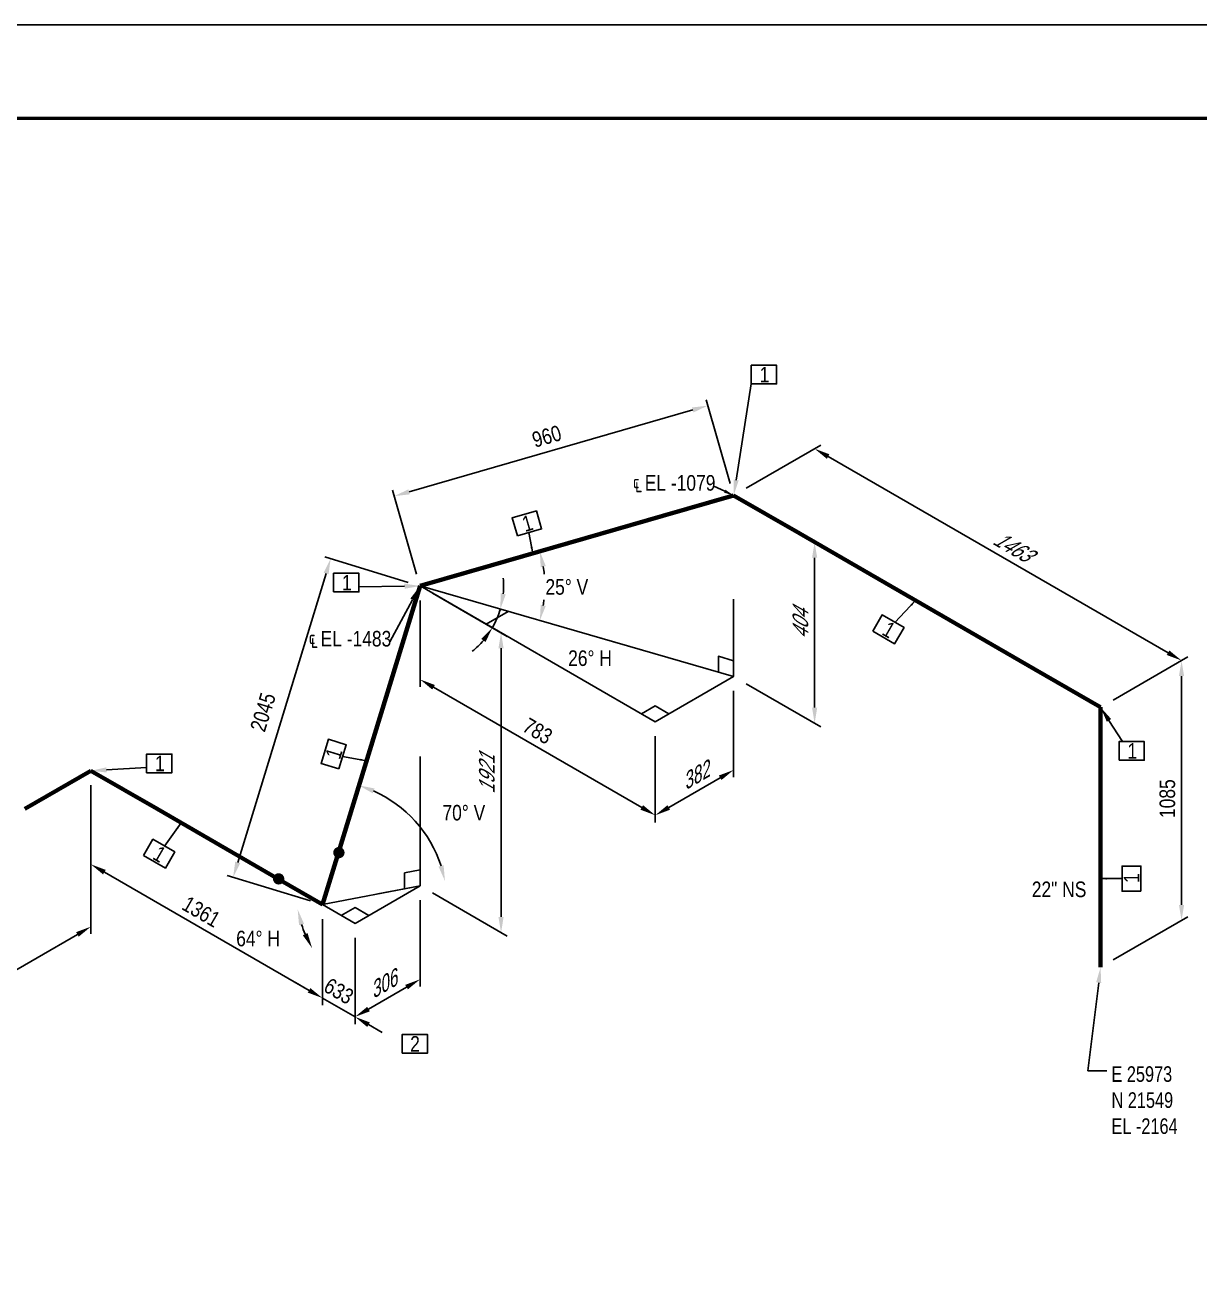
# Model space of a CAD drawing. Header units: millimetres. Extents: x 0 to 594, y 0 to 420.
# Drawn here: x 207.5 to 395.9, y 221.1 to 420 of the extents above; entities that cross this region are included whole.
import ezdxf
from ezdxf import colors
from ezdxf.entities.mleader import LeaderData, LeaderLine
from ezdxf.enums import TextEntityAlignment as Align
from ezdxf.math import Vec2, Vec3

# ---------------------------------------------------------------- set-up
doc = ezdxf.new("R2010")
doc.units = ezdxf.units.MM
doc.header["$LTSCALE"] = 0.25
for name, color, linetype in [('기울이기 상자', 7, 'Continuous'), ('용접', 1, 'Continuous'), ('주석', 7, 'Continuous'), ('치수', 1, 'Continuous')]:
    doc.layers.add(name, color=color, linetype=linetype)
doc.layers.add('파이프', color=3, linetype='Continuous', lineweight=70)
doc.styles.add('AdskIsoAnnotation', font='arial.ttf', dxfattribs={"width": 0.8, "height": 1})
doc.styles.add('AdskIsoMetric', font='arial.ttf', dxfattribs={"width": 0.8, "height": 2.5})
doc.styles.add('AdskIsoMetric-30', font='arial.ttf', dxfattribs={"width": 0.8, "height": 2.5})
doc.styles.add('AdskIsoMetric30', font='arial.ttf', dxfattribs={"width": 0.8, "oblique": 30, "height": 2.5})
doc.styles.add('MtXpl_', font='')
doc.styles.get("Standard").update_dxf_attribs({"font": 'arial.ttf'})
doc.styles.get('MtXpl_').set_extended_font_data('Gulim')
doc.dimstyles.new('AdskIsoMetric', dxfattribs={"dimtxt": 2.5, "dimasz": 2.5, "dimexe": 1, "dimexo": 2, "dimgap": 0.8, "dimtad": 1, "dimdec": 0, "dimrnd": 1, "dimzin": 0, "dimdsep": 46, "dimtxsty": 'AdskIsoMetric', "dimcen": 0, "dimclrt": 7, "dimadec": 0, "dimazin": 0, "dimtfac": 1, "dimtdec": 0, "dimtmove": 1, "dimatfit": 3, "dimfxl": 0, "dimfrac": 2, "dimtolj": 1, "dimtzin": 0, "dimarcsym": 0})

# ---------------------------------------------------------------- blocks, each defined once
blk = doc.blocks.new('*D17')
at = {"layer": 'Defpoints', "color": 0}
for p in [(290.08, 335.51), (290.78, 331.83), (270.87, 329.96), (290.08, 324.41)]:
    blk.add_point(p, dxfattribs=at)
at = {"layer": '치수', "color": 0, "lineweight": -2}
for start, end in [(5.4723, 8.9355), (351.0645, 353.5533)]:
    blk.add_arc((270.87, 329.96), 20, start, end, dxfattribs=at)
at = {"layer": '치수', "color": 0}
for points in [[(290.22, 332.97), (291.03, 333.16), (290.08, 335.51)], [(291.03, 326.76), (290.22, 326.94), (290.08, 324.41)]]:
    blk.add_solid(points, dxfattribs=at)
at = {"layer": '치수', "color": 7, "insert": (294.41, 329.79), "char_height": 2.5, "attachment_point": 5, "style": 'AdskIsoMetric'}
blk.add_mtext('\\A1;25° V', dxfattribs=at)
blk = doc.blocks.new('*D18')
at = {"layer": 'Defpoints', "color": 0}
for p in [(270.87, 329.96), (282.98, 324.22), (290.08, 324.41), (288.19, 319.96)]:
    blk.add_point(p, dxfattribs=at)
at = {"layer": '치수', "color": 0, "lineweight": -2}
for start, end in [(354.603, 5.308), (330, 343.8979), (308.5898, 319.2949)]:
    blk.add_arc((270.87, 329.96), 13.4, start, end, dxfattribs=at)
at = {"layer": '치수', "color": 0}
for points in [[(284.62, 328.62), (283.8, 328.78), (283.74, 326.24)], [(280.69, 321.46), (281.37, 320.98), (282.47, 323.26)]]:
    blk.add_solid(points, dxfattribs=at)
at = {"layer": '치수', "color": 7, "insert": (298.13, 318.36), "char_height": 2.5, "attachment_point": 5, "style": 'AdskIsoMetric'}
blk.add_mtext('\\A1;26° H', dxfattribs=at)
blk = doc.blocks.new('*D19')
at = {"layer": 'Defpoints', "color": 0}
for p in [(261.07, 297.96), (267.45, 294.66), (274.86, 282.62), (255.22, 278.83)]:
    blk.add_point(p, dxfattribs=at)
at = {"layer": '치수', "color": 0, "lineweight": -2}
blk.add_arc((255.22, 278.83), 20, 18.0904, 65.8185, dxfattribs=at)
at = {"layer": '치수', "color": 0}
for points in [[(263.27, 296.69), (263.56, 297.47), (261.07, 297.96)], [(274.64, 285.15), (273.83, 284.94), (274.86, 282.62)]]:
    blk.add_solid(points, dxfattribs=at)
at = {"layer": '치수', "color": 7, "insert": (277.89, 293.57), "char_height": 2.5, "attachment_point": 5, "style": 'AdskIsoMetric'}
blk.add_mtext('\\A1;70° V', dxfattribs=at)
blk = doc.blocks.new('*D20')
at = {"layer": 'Defpoints', "color": 0}
for p in [(270.87, 281.85), (251.23, 278.06), (252.55, 273.83), (253.55, 271.85)]:
    blk.add_point(p, dxfattribs=at)
at = {"layer": '치수', "color": 0, "lineweight": -2}
blk.add_arc((270.87, 281.85), 20, 198.0904, 202.8334, dxfattribs=at)
at = {"layer": '치수', "color": 0}
for points in [[(251.45, 275.54), (252.26, 275.75), (251.23, 278.06)], [(252.81, 274.28), (252.06, 273.91), (253.55, 271.85)]]:
    blk.add_solid(points, dxfattribs=at)
at = {"layer": '치수', "color": 7, "insert": (244.88, 273.38), "char_height": 2.5, "attachment_point": 5, "style": 'AdskIsoMetric'}
blk.add_mtext('\\A1;64° H', dxfattribs=at)
blk = doc.blocks.new('*D27')
at = {"layer": 'Defpoints', "color": 0}
for p in [(218.06, 300.3), (141.66, 256.2), (141.65, 231.2)]:
    blk.add_point(p, dxfattribs=at)
at = {"layer": '치수', "color": 0, "lineweight": -2}
for p, q in [((218.06, 297.99), (218.05, 274.15)), ((215.89, 274.05), (143.82, 232.45)), ((141.66, 253.89), (141.65, 230.04))]:
    blk.add_line(p, q, dxfattribs=at)
at = {"layer": '치수', "color": 0}
for points in [[(215.68, 274.41), (216.1, 273.69), (218.05, 275.3)], [(143.61, 232.81), (144.03, 232.08), (141.65, 231.2)]]:
    blk.add_solid(points, dxfattribs=at)
at = {"layer": '치수', "color": 7, "insert": (180.29, 256.12), "char_height": 2.5, "attachment_point": 5, "rotation": 30, "style": 'AdskIsoMetric30'}
blk.add_mtext('\\A1;7940', dxfattribs=at)
blk = doc.blocks.new('*D28')
at = {"layer": 'Defpoints', "color": 0}
for p in [(218.06, 300.3), (218.05, 285.3), (255.22, 278.83)]:
    blk.add_point(p, dxfattribs=at)
at = {"layer": '치수', "color": 0, "lineweight": -2}
for p, q in [((218.06, 297.99), (218.05, 284.15)), ((253.05, 265.08), (220.22, 284.05)), ((255.22, 276.52), (255.22, 262.68))]:
    blk.add_line(p, q, dxfattribs=at)
at = {"layer": '치수', "color": 0}
for points in [[(220.43, 284.41), (220.01, 283.69), (218.05, 285.3)], [(253.26, 265.44), (252.85, 264.72), (255.22, 263.83)]]:
    blk.add_solid(points, dxfattribs=at)
at = {"layer": '치수', "color": 7, "insert": (235.76, 277.69), "char_height": 2.5, "attachment_point": 5, "rotation": 329.9827, "style": 'AdskIsoMetric-30'}
blk.add_mtext('\\A1;1361', dxfattribs=at)
blk = doc.blocks.new('*D29')
at = {"layer": 'Defpoints', "color": 0}
for p in [(270.87, 329.96), (240.88, 283.22), (255.22, 278.83)]:
    blk.add_point(p, dxfattribs=at)
at = {"layer": '치수', "color": 0, "lineweight": -2}
for p, q in [((268.96, 330.54), (255.57, 334.64)), ((255.79, 331.96), (241.61, 285.61)), ((253.31, 279.42), (239.92, 283.51))]:
    blk.add_line(p, q, dxfattribs=at)
at = {"layer": '치수', "color": 0}
for points in [[(255.39, 332.08), (256.19, 331.84), (256.52, 334.35)], [(241.21, 285.73), (242.01, 285.49), (240.88, 283.22)]]:
    blk.add_solid(points, dxfattribs=at)
at = {"layer": '치수', "color": 7, "insert": (245.67, 309.71), "char_height": 2.5, "attachment_point": 5, "rotation": 72.9851, "style": 'AdskIsoMetric'}
blk.add_mtext('\\A1;2045', dxfattribs=at)
blk = doc.blocks.new('*D30')
at = {"layer": 'Defpoints', "color": 0}
for p in [(266.71, 344.37), (321.17, 344.48), (270.87, 329.96)]:
    blk.add_point(p, dxfattribs=at)
at = {"layer": '치수', "color": 0, "lineweight": -2}
for p, q in [((314.61, 358.2), (269.11, 345.06)), ((320.62, 346.4), (316.74, 359.85)), ((270.31, 331.88), (266.43, 345.33))]:
    blk.add_line(p, q, dxfattribs=at)
at = {"layer": '치수', "color": 0}
for points in [[(314.5, 358.6), (314.73, 357.8), (317.01, 358.89)], [(268.99, 345.46), (269.22, 344.66), (266.71, 344.37)]]:
    blk.add_solid(points, dxfattribs=at)
at = {"layer": '치수', "color": 7, "insert": (291.19, 353.96), "char_height": 2.5, "attachment_point": 5, "rotation": 16.1021, "style": 'AdskIsoMetric'}
blk.add_mtext('\\A1;960', dxfattribs=at)
blk = doc.blocks.new('*D31')
at = {"layer": 'Defpoints', "color": 0}
for p in [(334.16, 351.98), (321.17, 344.48), (380.04, 310.5)]:
    blk.add_point(p, dxfattribs=at)
at = {"layer": '치수', "color": 0, "lineweight": -2}
for p, q in [((323.17, 345.64), (335.16, 352.56)), ((390.86, 319.25), (336.33, 350.73)), ((382.04, 311.65), (394.03, 318.57))]:
    blk.add_line(p, q, dxfattribs=at)
at = {"layer": '치수', "color": 0}
for points in [[(336.54, 351.09), (336.12, 350.37), (334.16, 351.98)], [(391.07, 319.61), (390.65, 318.89), (393.03, 318)]]:
    blk.add_solid(points, dxfattribs=at)
at = {"layer": '치수', "color": 7, "insert": (365.86, 336.3), "char_height": 2.5, "attachment_point": 5, "rotation": 330, "style": 'AdskIsoMetric30'}
blk.add_mtext('\\A1;1463', dxfattribs=at)
blk = doc.blocks.new('*D32')
at = {"layer": 'Defpoints', "color": 0}
for p in [(393.03, 318), (380.04, 310.5), (380.04, 268.79)]:
    blk.add_point(p, dxfattribs=at)
at = {"layer": '치수', "color": 0, "lineweight": -2}
for p, q in [((382.04, 311.65), (394.03, 318.57)), ((393.03, 278.79), (393.03, 315.5)), ((382.04, 269.95), (394.03, 276.87))]:
    blk.add_line(p, q, dxfattribs=at)
at = {"layer": '치수', "color": 0}
for points in [[(392.61, 315.5), (393.44, 315.5), (393.03, 318)], [(392.61, 278.79), (393.44, 278.79), (393.03, 276.29)]]:
    blk.add_solid(points, dxfattribs=at)
at = {"layer": '치수', "color": 7, "insert": (390.76, 295.84), "char_height": 2.5, "attachment_point": 5, "rotation": 90, "style": 'AdskIsoMetric-30'}
blk.add_mtext('\\A1;1085', dxfattribs=at)
blk = doc.blocks.new('*D33')
at = {"layer": 'Defpoints', "color": 0}
for p in [(270.87, 329.96), (308.6, 308.17), (308.6, 293.17)]:
    blk.add_point(p, dxfattribs=at)
at = {"layer": '치수', "color": 0, "lineweight": -2}
for p, q in [((270.87, 327.65), (270.87, 313.8)), ((273.03, 313.71), (306.43, 294.42)), ((308.6, 305.87), (308.6, 292.02))]:
    blk.add_line(p, q, dxfattribs=at)
at = {"layer": '치수', "color": 0}
for points in [[(273.24, 314.07), (272.82, 313.35), (270.87, 314.96)], [(306.64, 294.79), (306.22, 294.06), (308.6, 293.17)]]:
    blk.add_solid(points, dxfattribs=at)
at = {"layer": '치수', "color": 7, "insert": (289.73, 306.68), "char_height": 2.5, "attachment_point": 5, "rotation": 330, "style": 'AdskIsoMetric-30'}
blk.add_mtext('\\A1;783', dxfattribs=at)
blk = doc.blocks.new('*D34')
at = {"layer": 'Defpoints', "color": 0}
for p in [(321.17, 315.44), (308.6, 308.17), (321.17, 300.44)]:
    blk.add_point(p, dxfattribs=at)
at = {"layer": '치수', "color": 0, "lineweight": -2}
for p, q in [((321.17, 313.13), (321.17, 299.28)), ((308.6, 305.87), (308.6, 292.02)), ((310.76, 294.42), (319.01, 299.19))]:
    blk.add_line(p, q, dxfattribs=at)
at = {"layer": '치수', "color": 0}
for points in [[(318.8, 299.55), (319.22, 298.83), (321.17, 300.44)], [(310.55, 294.79), (310.97, 294.06), (308.6, 293.17)]]:
    blk.add_solid(points, dxfattribs=at)
at = {"layer": '치수', "color": 7, "insert": (314.89, 299.42), "char_height": 2.5, "attachment_point": 5, "rotation": 30, "style": 'AdskIsoMetric30'}
blk.add_mtext('\\A1;382', dxfattribs=at)
blk = doc.blocks.new('*D35')
at = {"layer": 'Defpoints', "color": 0}
for p in [(321.17, 344.48), (321.17, 315.44), (334.16, 307.94)]:
    blk.add_point(p, dxfattribs=at)
at = {"layer": '치수', "color": 0, "lineweight": -2}
for p, q in [((334.16, 334.48), (334.16, 310.44)), ((323.17, 314.28), (335.16, 307.36))]:
    blk.add_line(p, q, dxfattribs=at)
at = {"layer": '치수', "color": 0}
for points in [[(333.75, 334.48), (334.58, 334.48), (334.16, 336.98)], [(333.75, 310.44), (334.58, 310.44), (334.16, 307.94)]]:
    blk.add_solid(points, dxfattribs=at)
at = {"layer": '치수', "color": 7, "insert": (331.9, 323.77), "char_height": 2.5, "attachment_point": 5, "rotation": 90, "style": 'AdskIsoMetric30'}
blk.add_mtext('\\A1;404', dxfattribs=at)
blk = doc.blocks.new('*D36')
at = {"layer": 'Defpoints', "color": 0}
for p in [(270.87, 281.85), (260.43, 275.83), (260.43, 260.83)]:
    blk.add_point(p, dxfattribs=at)
at = {"layer": '치수', "color": 0, "lineweight": -2}
for p, q in [((270.87, 279.54), (270.87, 265.7)), ((260.43, 273.52), (260.43, 259.67)), ((268.7, 265.6), (262.59, 262.08))]:
    blk.add_line(p, q, dxfattribs=at)
at = {"layer": '치수', "color": 0}
for points in [[(268.49, 265.96), (268.91, 265.24), (270.87, 266.85)], [(262.39, 262.44), (262.8, 261.71), (260.43, 260.83)]]:
    blk.add_solid(points, dxfattribs=at)
at = {"layer": '치수', "color": 7, "insert": (264.77, 265.95), "char_height": 2.5, "attachment_point": 5, "rotation": 30, "style": 'AdskIsoMetric30'}
blk.add_mtext('\\A1;306', dxfattribs=at)
blk = doc.blocks.new('*D37')
at = {"layer": 'Defpoints', "color": 0}
for p in [(255.22, 278.83), (260.43, 275.83), (255.22, 263.83)]:
    blk.add_point(p, dxfattribs=at)
at = {"layer": '치수', "color": 0, "lineweight": -2}
for p, q in [((255.22, 276.52), (255.22, 262.68)), ((260.43, 273.52), (260.43, 259.67)), ((253.06, 265.08), (250.89, 266.33)), ((260.43, 260.83), (255.22, 263.83)), ((262.59, 259.58), (264.76, 258.33))]:
    blk.add_line(p, q, dxfattribs=at)
at = {"layer": '치수', "color": 0}
for points in [[(253.27, 265.44), (252.85, 264.72), (255.22, 263.83)], [(262.8, 259.94), (262.39, 259.21), (260.43, 260.83)]]:
    blk.add_solid(points, dxfattribs=at)
at = {"layer": '치수', "color": 7, "insert": (257.83, 264.95), "char_height": 2.5, "attachment_point": 5, "rotation": 330, "style": 'AdskIsoMetric-30'}
blk.add_mtext('\\A1;633', dxfattribs=at)
blk = doc.blocks.new('*D38')
at = {"layer": 'Defpoints', "color": 0}
for p in [(270.87, 329.96), (270.87, 281.85), (283.86, 274.35)]:
    blk.add_point(p, dxfattribs=at)
at = {"layer": '치수', "color": 0, "lineweight": -2}
for p, q in [((272.87, 328.8), (284.86, 321.88)), ((283.86, 319.96), (283.86, 276.85)), ((272.87, 280.7), (284.86, 273.77))]:
    blk.add_line(p, q, dxfattribs=at)
at = {"layer": '치수', "color": 0}
for points in [[(283.44, 319.96), (284.27, 319.96), (283.86, 322.46)], [(283.44, 276.85), (284.27, 276.85), (283.86, 274.35)]]:
    blk.add_solid(points, dxfattribs=at)
at = {"layer": '치수', "color": 7, "insert": (281.59, 299.71), "char_height": 2.5, "attachment_point": 5, "rotation": 90, "style": 'AdskIsoMetric30'}
blk.add_mtext('\\A1;1921', dxfattribs=at)
blk = doc.blocks.new('절곡부-4-Iso2DSkew90')
at = {"color": 0, "linetype": 'ByBlock', "lineweight": -2, "extrusion": (0, 0.816497, 0.57735)}
for p, q in [((0, 0), (-10.61, -6.12)), ((0, 0), (0, 0)), ((10.61, -6.12), (0, 0))]:
    blk.add_line(p, q, dxfattribs=at)
blk = doc.blocks.new('엘보우-1-Iso3DSkew164')
at = {"color": 0, "linetype": 'ByBlock', "lineweight": -2, "extrusion": (0.685711, 0.196485, -0.700852)}
for p, q in [((2.57, 8.36), (0, 0)), ((0, 0), (-7.07, 4.08)), ((0, 0), (0, 0))]:
    blk.add_line(p, q, dxfattribs=at)
blk = doc.blocks.new('절곡부-1-Iso2DSkew0')
at = {"color": 0, "linetype": 'ByBlock', "lineweight": -2, "extrusion": (-0.707107, -0.408248, 0.57735)}
for p, q in [((0, 0), (-10.61, 6.12)), ((0, 0), (0, 0)), ((0, -12.25), (0, 0))]:
    blk.add_line(p, q, dxfattribs=at)
blk = doc.blocks.new('절곡부-5-Iso2DSkew90')
at = {"color": 0, "linetype": 'ByBlock', "lineweight": -2, "extrusion": (-0.632455, 2.15842e-07, 0.774597)}
for p, q in [((0, 0), (-11.34, -3.27)), ((0, 0), (0, 0)), ((10.61, -6.12), (0, 0))]:
    blk.add_line(p, q, dxfattribs=at)
blk = doc.blocks.new('절곡부-1-Iso3DSkew122')
at = {"color": 0, "linetype": 'ByBlock', "lineweight": -2, "extrusion": (-0.556286, -0.282936, 0.781341)}
for p, q in [((11.34, 3.27), (0, 0)), ((0, 0), (-3.85, -12.54)), ((0, 0), (0, 0))]:
    blk.add_line(p, q, dxfattribs=at)
blk = doc.blocks.new('Buttweld')
at = {"lineweight": -2}
blk.add_hatch(color=0, dxfattribs=at).paths.add_polyline_path([(0.044, -0.0026), (0.0433, 0.0053), (0.0413, 0.0129), (0.0379, 0.02), (0.0334, 0.0265), (0.0278, 0.0321), (0.0214, 0.0366), (0.0142, 0.0399), (0.0066, 0.042), (-0.0013, 0.0427), (-0.0091, 0.042), (-0.0168, 0.0399), (-0.0239, 0.0366), (-0.0304, 0.0321), (-0.036, 0.0265), (-0.0405, 0.02), (-0.0438, 0.0129), (-0.0459, 0.0053), (-0.0466, -0.0026), (-0.0459, -0.0105), (-0.0438, -0.0181), (-0.0405, -0.0252), (-0.036, -0.0317), (-0.0304, -0.0373), (-0.0239, -0.0418), (-0.0168, -0.0452), (-0.0091, -0.0472), (-0.0013, -0.0479), (0.0066, -0.0472), (0.0142, -0.0452), (0.0214, -0.0418), (0.0278, -0.0373), (0.0334, -0.0317), (0.0379, -0.0252), (0.0413, -0.0181), (0.0433, -0.0105)], is_closed=False, flags=0)
blk = doc.blocks.new('AnnoRect')
at = {"color": 0, "linetype": 'ByBlock', "lineweight": -2}
blk.add_wipeout([(-0.81, -0.6), (-0.81, 0.6), (0.81, 0.6), (0.81, -0.6)], dxfattribs=at)
blk.add_lwpolyline([(-0.81, -0.6), (-0.81, 0.6), (0.81, 0.6), (0.81, -0.6)], close=True, dxfattribs=at)
at = {"color": 0, "linetype": 'ByBlock', "lineweight": -2, "style": 'AdskIsoAnnotation', "width": 0.8}
blk.add_attdef('XX', text='', height=1, dxfattribs=at).set_placement((0, 0), align=Align.MIDDLE_CENTER)

msp = doc.modelspace()

# ---------------------------------------------------------------- hatches: boundary and pattern name
at = {"layer": '기울이기 상자'}
h = msp.add_hatch(dxfattribs=at)
h.set_pattern_fill('LINE', color=256, angle=90, style=0)
h.paths.add_polyline_path([(292.2501, 327.8042), (294.261, 328.3847), (294.261, 323.2052), (292.2501, 323.7857)], flags=0)
h = msp.add_hatch(dxfattribs=at)
h.set_pattern_fill('LINE', color=256, angle=30, style=0)
h.paths.add_polyline_path([(284.2676, 322.2218), (280.3002, 324.5124), (283.4443, 326.3277), (288.7343, 324.8006)], flags=0)

# ---------------------------------------------------------------- linework, layer by layer
at = {"layer": '기울이기 상자', "extrusion": (-2.07154e-13, -5.02322e-13, -1), "elevation": 0}
msp.add_lwpolyline([(-270.8676, 329.9583), (-308.5979, 308.1747), (-321.1746, 315.4359)], close=True, dxfattribs=at)
at = {"layer": '기울이기 상자'}
for points in [[(321.1746, 327.8273), (321.1746, 315.4359), (299.712, 321.6316)], [(270.8676, 302.6191), (270.8676, 281.8518), (264.1136, 280.5483)]]:
    msp.add_lwpolyline(points, dxfattribs=at)
at = {"layer": '기울이기 상자', "color": 1}
for points in [[(321.1746, 317.9759), (318.7342, 318.6804), (318.7342, 316.1404)], [(270.8676, 284.3918), (268.3736, 283.9105), (268.3736, 281.3705)], [(262.6296, 277.0956), (260.4299, 278.3656), (258.2302, 277.0956)]]:
    msp.add_lwpolyline(points, dxfattribs=at)
at = {"layer": '기울이기 상자', "color": 1, "extrusion": (-2.07154e-13, -5.02322e-13, -1)}
msp.add_lwpolyline([(-306.3981, 309.4447), (-308.5979, 310.7147), (-310.7976, 309.4447)], dxfattribs=at)
at = {"layer": '기울이기 상자', "elevation": 0}
msp.add_lwpolyline([(270.8676, 281.8518), (260.4299, 275.8256), (255.2223, 278.8323)], close=True, dxfattribs=at)
at = {"layer": '파이프'}
for points in [[(309.8357, 341.2074), (282.2065, 333.2316)], [(369.4296, 316.6206), (331.7812, 338.3569)], [(267.0199, 317.4203), (257.7874, 287.1909)], [(380.0362, 268.7932), (380.0362, 298.2494)], [(248.1509, 282.9128), (228.6654, 294.1798)]]:
    msp.add_lwpolyline(points, dxfattribs=at)

# ---------------------------------------------------------------- block references
at = {"layer": '용접', "xscale": 20, "yscale": 20, "zscale": 20}
for p, rotation in [((257.7874, 287.1909), 103.9741154603288), ((248.1509, 282.9128), 180.0132923807882)]:
    msp.add_blockref('Buttweld', p, dxfattribs=dict(at, rotation=rotation))
at = {"layer": '주석'}
ref = msp.add_blockref('AnnoRect', (270.0238, 256.5), dxfattribs=dict(at, xscale=2.5, yscale=2.5, zscale=2.5))
ref.add_attrib('XX_001', '2', (269.2796, 255.2449), dxfattribs={"layer": '0', "color": 0, "linetype": 'ByBlock', "lineweight": -2, "height": 2.5, "style": 'AdskIsoAnnotation', "width": 0.8})
at = {"layer": '파이프'}
for name, p in [('절곡부-5-Iso2DSkew90', (321.1746, 344.4807)), ('절곡부-1-Iso3DSkew122', (270.8676, 329.9583)), ('절곡부-1-Iso2DSkew0', (380.0362, 310.4969)), ('절곡부-4-Iso2DSkew90', (218.0588, 300.3036)), ('엘보우-1-Iso3DSkew164', (255.2223, 278.8323))]:
    msp.add_blockref(name, p, dxfattribs=at)

# ---------------------------------------------------------------- texts
at = {"layer": '주석', "style": 'MtXpl_', "width": 0.8}
for s, p in [('E 25973', (381.779, 250.3964)), ('N 21549', (381.7872, 246.2195)), ('EL -2164', (381.779, 242.0426))]:
    msp.add_text(s, height=2.5, dxfattribs=at).set_placement(p)
at = {"layer": '주석', "char_height": 2.5, "attachment_point": 7, "style": 'AdskIsoAnnotation'}
for s, insert in [('{\\Q0;℄ EL -1079}', (305, 345)), ('{\\Q0;℄ EL -1483}', (253, 320)), ('{\\Q0;22" NS}', (369, 280))]:
    msp.add_mtext(s, dxfattribs=dict(at, insert=insert))

# ---------------------------------------------------------------- dimensions: what is measured, and where the dimension line sits
at = {"layer": '치수'}
for base, p1, p2, angle, text, override, picture, middle in [((266.7073, 344.3698), (321.1746, 344.4807), (270.8676, 329.9583), 196.102101, '960', {"dimtad": 0, "dimlfac": 18.33004, "dimtxsty": 'AdskIsoMetric', "dimse1": 0, "dimse2": 0, "dimsd1": 0, "dimsd2": 0, "dimtmove": 1}, '*D30', (291.1898, 353.9555)), ((334.165, 351.9807), (380.0362, 310.4969), (321.1746, 344.4807), 150, '1463', {"dimtad": 0, "dimlfac": 21.520348, "dimtxsty": 'AdskIsoMetric30', "dimse1": 0, "dimse2": 0, "dimsd1": 0, "dimsd2": 0, "dimtmove": 1}, '*D31', (365.8621, 336.2972)), ((334.165, 307.9359), (321.1746, 344.4807), (321.1746, 315.4359), 270, '404', {"dimtad": 0, "dimlfac": 13.898036, "dimtxsty": 'AdskIsoMetric30', "dimse1": 1, "dimse2": 0, "dimsd1": 0, "dimsd2": 0, "dimtmove": 1}, '*D35', (331.8987, 323.7667)), ((240.8788, 283.2216), (270.8676, 329.9583), (255.2223, 278.8323), 252.985095, '2045', {"dimtad": 0, "dimlfac": 38.257505, "dimtxsty": 'AdskIsoMetric', "dimse1": 0, "dimse2": 0, "dimsd1": 0, "dimsd2": 0, "dimtmove": 1}, '*D29', (245.6655, 309.7137)), ((308.5979, 293.1747), (270.8676, 329.9583), (308.5979, 308.1747), 330, '783', {"dimtad": 0, "dimlfac": 17.962737, "dimtxsty": 'AdskIsoMetric-30', "dimse1": 0, "dimse2": 0, "dimsd1": 0, "dimsd2": 0, "dimtmove": 1}, '*D33', (289.7327, 306.6844)), ((283.858, 274.3518), (270.8676, 329.9583), (270.8676, 281.8518), 270, '1921', {"dimtad": 0, "dimlfac": 39.930874, "dimtxsty": 'AdskIsoMetric30', "dimse1": 0, "dimse2": 0, "dimsd1": 0, "dimsd2": 0, "dimtmove": 1}, '*D38', (281.5917, 299.7135)), ((393.0266, 317.9969), (380.0362, 268.7932), (380.0362, 310.4969), 90, '1085', {"dimtad": 0, "dimlfac": 26.015431, "dimtxsty": 'AdskIsoMetric-30', "dimse1": 0, "dimse2": 0, "dimsd1": 0, "dimsd2": 0, "dimtmove": 1}, '*D32', (390.7595, 295.8361)), ((321.1746, 300.4359), (308.5979, 308.1747), (321.1746, 315.4359), 30, '382', {"dimtad": 0, "dimlfac": 26.292842, "dimtxsty": 'AdskIsoMetric30', "dimse1": 0, "dimse2": 0, "dimsd1": 0, "dimsd2": 0, "dimtmove": 1}, '*D34', (314.8862, 299.4232)), ((141.6549, 231.1955), (218.0588, 300.3036), (141.6614, 256.1955), 210, '7940', {"dimtad": 0, "dimlfac": 90.003466, "dimtxsty": 'AdskIsoMetric30', "dimse1": 0, "dimse2": 0, "dimsd1": 0, "dimsd2": 0, "dimtmove": 1}, '*D27', (180.2942, 256.1204)), ((218.0549, 285.3036), (255.2223, 278.8323), (218.0588, 300.3036), 149.982657, '1361', {"dimtad": 0, "dimlfac": 31.699655, "dimtxsty": 'AdskIsoMetric-30', "dimse1": 0, "dimse2": 0, "dimsd1": 0, "dimsd2": 0, "dimtmove": 1}, '*D28', (235.7576, 277.6931)), ((260.4299, 260.8256), (270.8676, 281.8518), (260.4299, 275.8256), 210, '306', {"dimtad": 0, "dimlfac": 25.408056, "dimtxsty": 'AdskIsoMetric30', "dimse1": 0, "dimse2": 0, "dimsd1": 0, "dimsd2": 0, "dimtmove": 1}, '*D36', (264.7689, 265.9476)), ((255.2223, 263.8323), (260.4299, 275.8256), (255.2223, 278.8323), 150, '633', {"dimtad": 0, "dimlfac": 105.209891, "dimtxsty": 'AdskIsoMetric-30', "dimse1": 0, "dimse2": 0, "dimsd1": 0, "dimsd2": 0, "dimtmove": 1}, '*D37', (257.8261, 264.9458))]:
    dim = msp.add_linear_dim(base=base, p1=p1, p2=p2, angle=angle, text=text, dimstyle='AdskIsoMetric', override=override, dxfattribs=at)
    dim.commit()
    dim.dimension.update_dxf_attribs({"geometry": picture, "text_midpoint": middle, "dimtype": 160})
for base, center, p1, p2, text, override, picture, middle in [((290.7799, 331.8291), (270.8676, 329.9583), (290.083, 335.5053), (290.083, 324.4113), '25° V', {"dimexe": 20, "dimexo": 0, "dimtad": 1, "dimtih": 0, "dimse1": 1, "dimse2": 1, "dimsd1": 0, "dimsd2": 0}, '*D17', (294.4136, 329.7891)), ((282.9756, 324.2175), (270.8676, 329.9583), (288.1881, 319.9583), (290.083, 324.4113), '26° H', {"dimexe": 13.4, "dimexo": 0, "dimtad": 1, "dimtih": 0, "dimse1": 1, "dimse2": 1, "dimsd1": 0, "dimsd2": 0}, '*D18', (298.1312, 318.3569)), ((267.4534, 294.6563), (255.2223, 278.8323), (261.0747, 297.9568), (274.8599, 282.6223), '70° V', {"dimexe": 20, "dimexo": 0, "dimtad": 1, "dimtih": 0, "dimse1": 1, "dimse2": 1, "dimsd1": 0, "dimsd2": 0}, '*D19', (277.89, 293.571)), ((252.5461, 273.8316), (270.8676, 281.8518), (253.5471, 271.8518), (251.23, 278.0617), '64° H', {"dimexe": 20, "dimexo": 0, "dimtad": 4, "dimtih": 0, "dimse1": 1, "dimse2": 1, "dimsd1": 0, "dimsd2": 0}, '*D20', (244.8768, 273.3785))]:
    dim = msp.add_angular_dim_3p(base=base, center=center, p1=p1, p2=p2, text=text, dimstyle='AdskIsoMetric', override=override, dxfattribs=at)
    dim.commit()
    dim.dimension.update_dxf_attribs({"geometry": picture, "text_midpoint": middle, "dimtype": 165})

# ---------------------------------------------------------------- leaders
at = {"layer": '주석'}
ml = msp.add_multileader_mtext('Standard', dxfattribs=at)
ml.set_content('')
ml.set_leader_properties()
ml.build(insert=Vec2(0, 0))
ml.multileader.update_dxf_attribs({"dogleg_length": 0, "arrow_head_size": 2.5})
ctx = ml.context
ctx.base_point, ctx.arrow_head_size = Vec3(324, 362.3697), 2.5
notes = []
notes.append((ctx, [(0, (1, 1, 0), (324, 362.3697), (-1, 0), 0, [(0, [(321.1746, 344.4807)], 0, [])])]))
ctx.mtext, ml.multileader.dxf.content_type = None, 0
ml = msp.add_multileader_mtext('Standard', dxfattribs=at)
ml.set_content('')
ml.set_leader_properties()
ml.build(insert=Vec2(0, 0))
ml.multileader.update_dxf_attribs({"dogleg_length": 0, "arrow_head_size": 1.5837})
ctx = ml.context
ctx.base_point, ctx.arrow_head_size = Vec3(318, 346), 1.5837
notes.append((ctx, [(0, (1, 1, 0), (318, 346), (-1, 0), 0, [(0, [(321.1746, 344.4807)], 0, [])])]))
ctx.mtext, ml.multileader.dxf.content_type = None, 0
ml = msp.add_multileader_mtext('Standard', dxfattribs=at)
ml.set_content('')
ml.set_leader_properties()
ml.build(insert=Vec2(0, 0))
ml.multileader.update_dxf_attribs({"dogleg_length": 0, "arrow_head_size": 0})
ctx = ml.context
ctx.base_point, ctx.arrow_head_size = Vec3(288.2906, 338.5227), 0
notes.append((ctx, [(0, (1, 1, 0), (288.2906, 338.5227), (-1, 0), 0, [(0, [(288.9487, 335.1778)], 0, [])])]))
ctx.mtext, ml.multileader.dxf.content_type = None, 0
ml = msp.add_multileader_mtext('Standard', dxfattribs=at)
ml.set_content('')
ml.set_leader_properties()
ml.build(insert=Vec2(0, 0))
ml.multileader.update_dxf_attribs({"dogleg_length": 0, "arrow_head_size": 2.5})
ctx = ml.context
ctx.base_point, ctx.arrow_head_size = Vec3(261.0476, 329.8139), 2.5
notes.append((ctx, [(0, (1, 1, 0), (261.0476, 329.8139), (-1, 0), 0, [(0, [(270.8676, 329.9583)], 0, [])])]))
ctx.mtext, ml.multileader.dxf.content_type = None, 0
ml = msp.add_multileader_mtext('Standard', dxfattribs=at)
ml.set_content('')
ml.set_leader_properties()
ml.build(insert=Vec2(0, 0))
ml.multileader.update_dxf_attribs({"dogleg_length": 0, "arrow_head_size": 2.5})
ctx = ml.context
ctx.base_point, ctx.arrow_head_size = Vec3(266, 321), 2.5
notes.append((ctx, [(0, (1, 1, 0), (266, 321), (-1, 0), 0, [(0, [(270.8676, 329.9583)], 0, [])])]))
ctx.mtext, ml.multileader.dxf.content_type = None, 0
ml = msp.add_multileader_mtext('Standard', dxfattribs=at)
ml.set_content('')
ml.set_leader_properties()
ml.build(insert=Vec2(0, 0))
ml.multileader.update_dxf_attribs({"dogleg_length": 0, "arrow_head_size": 0})
ctx = ml.context
ctx.base_point, ctx.arrow_head_size = Vec3(347.0572, 324.1216), 0
notes.append((ctx, [(0, (1, 1, 0), (347.0572, 324.1216), (-1, 0), 0, [(0, [(350.363, 327.6287)], 0, [])])]))
ctx.mtext, ml.multileader.dxf.content_type = None, 0
ml = msp.add_multileader_mtext('Standard', dxfattribs=at)
ml.set_content('')
ml.set_leader_properties()
ml.build(insert=Vec2(0, 0))
ml.multileader.update_dxf_attribs({"dogleg_length": 0, "arrow_head_size": 2.5})
ctx = ml.context
ctx.base_point, ctx.arrow_head_size = Vec3(383.5715, 305), 2.5
notes.append((ctx, [(0, (1, 1, 0), (383.5715, 305), (-1, 0), 0, [(0, [(380.0362, 310.4969)], 0, [])])]))
ctx.mtext, ml.multileader.dxf.content_type = None, 0
ml = msp.add_multileader_mtext('Standard', dxfattribs=at)
ml.set_content('')
ml.set_leader_properties()
ml.build(insert=Vec2(0, 0))
ml.multileader.update_dxf_attribs({"dogleg_length": 0, "arrow_head_size": 0})
ctx = ml.context
ctx.base_point, ctx.arrow_head_size = Vec3(258.4395, 302.5781), 0
notes.append((ctx, [(0, (1, 1, 0), (258.4395, 302.5781), (-1, 0), 0, [(0, [(262.2838, 301.9133)], 0, [])])]))
ctx.mtext, ml.multileader.dxf.content_type = None, 0
ml = msp.add_multileader_mtext('Standard', dxfattribs=at)
ml.set_content('')
ml.set_leader_properties()
ml.build(insert=Vec2(0, 0))
ml.multileader.update_dxf_attribs({"dogleg_length": 0, "arrow_head_size": 2.5})
ctx = ml.context
ctx.base_point, ctx.arrow_head_size = Vec3(227, 300.8182), 2.5
notes.append((ctx, [(0, (1, 1, 0), (227, 300.8182), (-1, 0), 0, [(0, [(218.0588, 300.3036)], 0, [])])]))
ctx.mtext, ml.multileader.dxf.content_type = None, 0
ml = msp.add_multileader_mtext('Standard', dxfattribs=at)
ml.set_content('')
ml.set_leader_properties()
ml.build(insert=Vec2(0, 0))
ml.multileader.update_dxf_attribs({"dogleg_length": 0, "arrow_head_size": 0})
ctx = ml.context
ctx.base_point, ctx.arrow_head_size = Vec3(229.8786, 288.2247), 0
notes.append((ctx, [(0, (1, 1, 0), (229.8786, 288.2247), (-1, 0), 0, [(0, [(232.5424, 291.9381)], 0, [])])]))
ctx.mtext, ml.multileader.dxf.content_type = None, 0
ml = msp.add_multileader_mtext('Standard', dxfattribs=at)
ml.set_content('')
ml.set_leader_properties()
ml.build(insert=Vec2(0, 0))
ml.multileader.update_dxf_attribs({"dogleg_length": 0, "arrow_head_size": 0})
ctx = ml.context
ctx.base_point, ctx.arrow_head_size = Vec3(383.5, 283), 0
notes.append((ctx, [(0, (1, 1, 0), (383.5, 283), (-1, 0), 0, [(0, [(380.0362, 283)], 0, [])])]))
ctx.mtext, ml.multileader.dxf.content_type = None, 0
ml = msp.add_multileader_mtext('Standard', dxfattribs=at)
ml.set_content('')
ml.set_leader_properties()
ml.build(insert=Vec2(0, 0))
ml.multileader.update_dxf_attribs({"dogleg_length": 3.0619, "arrow_head_size": 2.5})
ctx = ml.context
ctx.base_point, ctx.arrow_head_size = Vec3(374.9381, 252.1865), 2.5
notes.append((ctx, [(0, (1, 1, 0), (378, 252.1865), (1, 0), 3.0619, [(0, [(380.0362, 268.7932)], 0, [])])]))
ctx.mtext, ml.multileader.dxf.content_type = None, 0
for ctx, leaders in notes:
    for number, flags, end, landing, length, lines in leaders:
        leader = LeaderData()
        leader.index, (leader.has_last_leader_line, leader.has_dogleg_vector, leader.attachment_direction) = number, flags
        leader.last_leader_point, leader.dogleg_vector, leader.dogleg_length = Vec3(end), Vec3(landing), length
        for number, points, colour, breaks in lines:
            line = LeaderLine()
            line.index, line.vertices, line.color, line.breaks = number, Vec3.list(points), colors.encode_raw_color(colour), breaks
            leader.lines.append(line)
        ctx.leaders.append(leader)

# ---------------------------------------------------------------- next in the draw order: block references
ref = msp.add_blockref('AnnoRect', (326.0238, 363.8697), dxfattribs=dict(at, xscale=2.5, yscale=2.5, zscale=2.5))
ref.add_attrib('XX_001', '1', (325.3512, 362.6146), dxfattribs={"layer": '0', "color": 0, "linetype": 'ByBlock', "lineweight": -2, "height": 2.5, "style": 'AdskIsoAnnotation', "width": 0.8})
ref = msp.add_blockref('AnnoRect', (288, 340), dxfattribs=dict(at, xscale=2.5, yscale=2.5, zscale=2.5, rotation=16.1021005271414))
ref.add_attrib('XX_001', '1', (287.7019, 338.6076), dxfattribs={"layer": '0', "color": 0, "linetype": 'ByBlock', "lineweight": -2, "height": 2.5, "rotation": 16.102101, "style": 'AdskIsoAnnotation', "width": 0.8})
ref = msp.add_blockref('AnnoRect', (259.0238, 330.5), dxfattribs=dict(at, xscale=2.5, yscale=2.5, zscale=2.5))
ref.add_attrib('XX_001', '1', (258.3512, 329.2449), dxfattribs={"layer": '0', "color": 0, "linetype": 'ByBlock', "lineweight": -2, "height": 2.5, "style": 'AdskIsoAnnotation', "width": 0.8})
ref = msp.add_blockref('AnnoRect', (346, 323), dxfattribs=dict(at, xscale=2.5, yscale=2.5, zscale=2.5, rotation=329.9999999999914))
ref.add_attrib('XX_001', '1', (344.79, 322.2493), dxfattribs={"layer": '0', "color": 0, "linetype": 'ByBlock', "lineweight": -2, "height": 2.5, "rotation": 330, "style": 'AdskIsoAnnotation', "width": 0.8})
ref = msp.add_blockref('AnnoRect', (257, 303), dxfattribs=dict(at, xscale=2.5, yscale=2.5, zscale=2.5, rotation=72.9850948765685))
ref.add_attrib('XX_001', '1', (258.0034, 301.9896), dxfattribs={"layer": '0', "color": 0, "linetype": 'ByBlock', "lineweight": -2, "height": 2.5, "rotation": 72.985095, "style": 'AdskIsoAnnotation', "width": 0.8})
ref = msp.add_blockref('AnnoRect', (385.0238, 303.5), dxfattribs=dict(at, xscale=2.5, yscale=2.5, zscale=2.5))
ref.add_attrib('XX_001', '1', (384.3512, 302.2449), dxfattribs={"layer": '0', "color": 0, "linetype": 'ByBlock', "lineweight": -2, "height": 2.5, "style": 'AdskIsoAnnotation', "width": 0.8})
ref = msp.add_blockref('AnnoRect', (229.0238, 301.5), dxfattribs=dict(at, xscale=2.5, yscale=2.5, zscale=2.5))
ref.add_attrib('XX_001', '1', (228.3512, 300.2449), dxfattribs={"layer": '0', "color": 0, "linetype": 'ByBlock', "lineweight": -2, "height": 2.5, "style": 'AdskIsoAnnotation', "width": 0.8})
ref = msp.add_blockref('AnnoRect', (229, 287), dxfattribs=dict(at, xscale=2.5, yscale=2.5, zscale=2.5, rotation=329.9826571256669))
ref.add_attrib('XX_001', '1', (227.7897, 286.2497), dxfattribs={"layer": '0', "color": 0, "linetype": 'ByBlock', "lineweight": -2, "height": 2.5, "rotation": 329.982657, "style": 'AdskIsoAnnotation', "width": 0.8})
ref = msp.add_blockref('AnnoRect', (385, 283), dxfattribs=dict(at, xscale=2.500000000000001, yscale=2.500000000000001, zscale=2.500000000000001, rotation=90.00000000000884))
ref.add_attrib('XX_001', '1', (386.2551, 282.3274), dxfattribs={"layer": '0', "color": 0, "linetype": 'ByBlock', "lineweight": -2, "height": 2.5, "rotation": 90, "style": 'AdskIsoAnnotation', "width": 0.8})

# ---------------------------------------------------------------- next in the draw order: linework, layer by layer
msp.add_lwpolyline([(0, 0), (594, 0), (594, 420), (0, 420)], close=True)
at = {"const_width": 0.5}
msp.add_lwpolyline([(15, 15), (579, 15), (579, 405), (15, 405)], close=True, dxfattribs=at)

doc.saveas('drawing.dxf')
